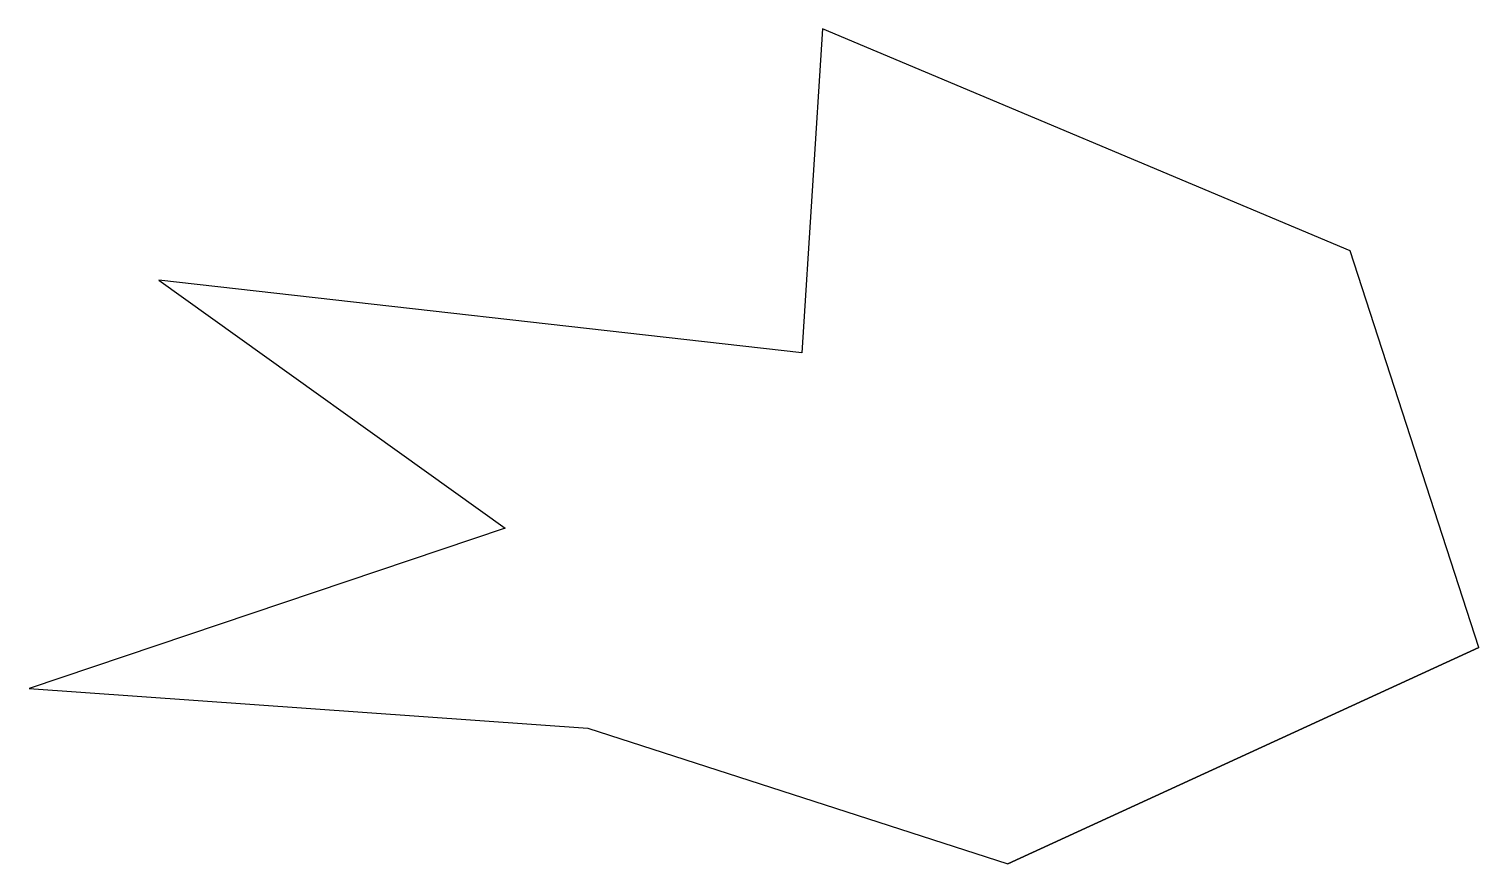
# Model space of a CAD drawing. Header units: millimetres. Extents: x -425 to 677, y -103 to 531.
import ezdxf

# ---------------------------------------------------------------- set-up
doc = ezdxf.new("R2010")
doc.units = ezdxf.units.MM

msp = doc.modelspace()

# ---------------------------------------------------------------- linework, layer by layer
for points in [[(0, 0, 0), (319.2, -103.2, 0), (677, 61.2, 0), (579.1, 362.5, 0), (178.4, 531, 0), (162.5, 285.1, 0), (-325.8, 340.3, 0), (-62.8, 151.8, 0), (-424.5, 30.2, 0)], [(319.2, -103.2, 0), (319.2, -103.2, 1500), (677, 61.2, 1500), (677, 61.2, 0)]]:
    msp.add_polyline3d(points, close=True)

doc.saveas('drawing.dxf')
